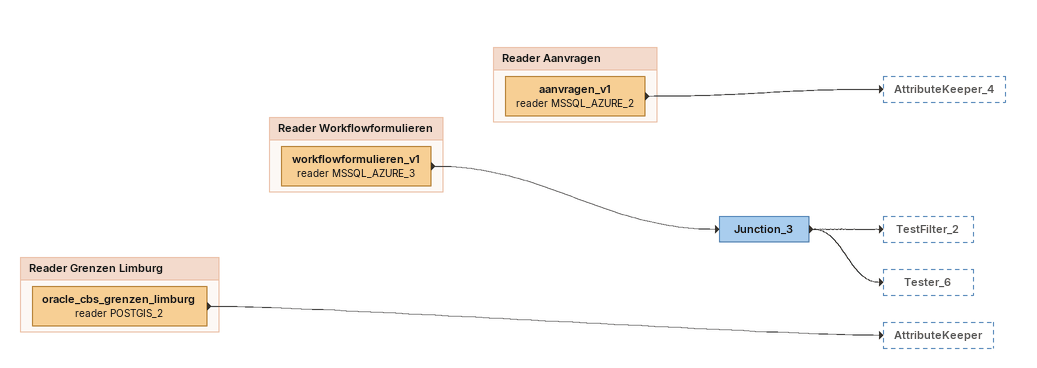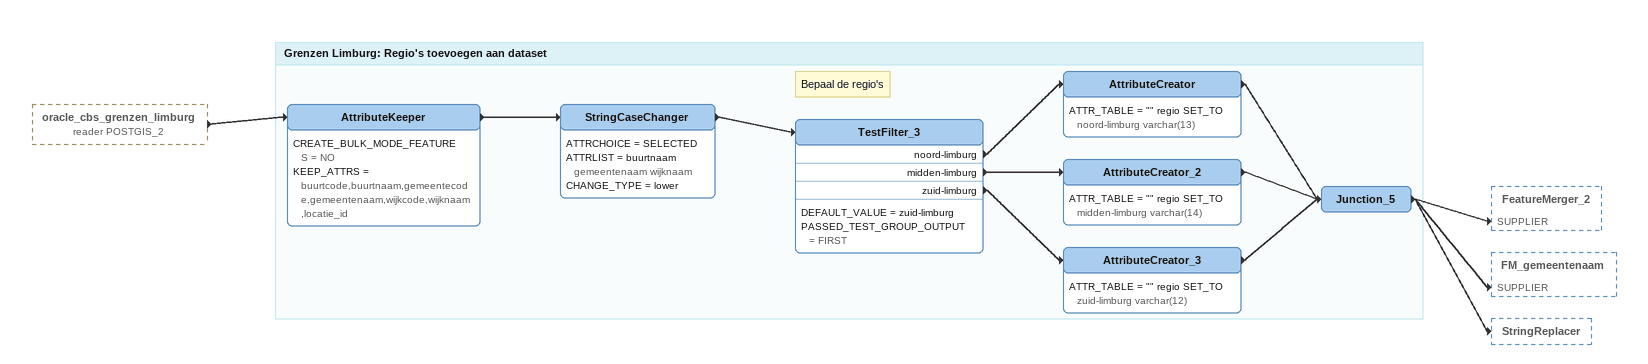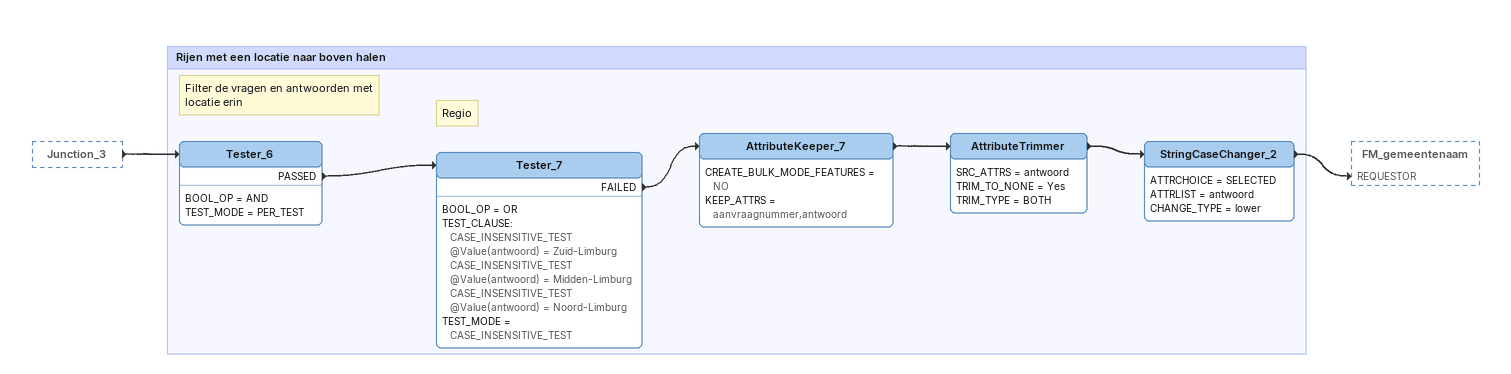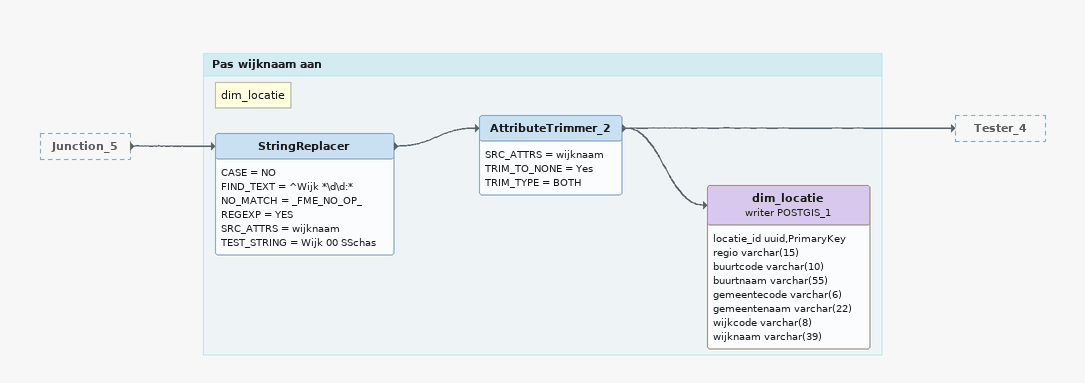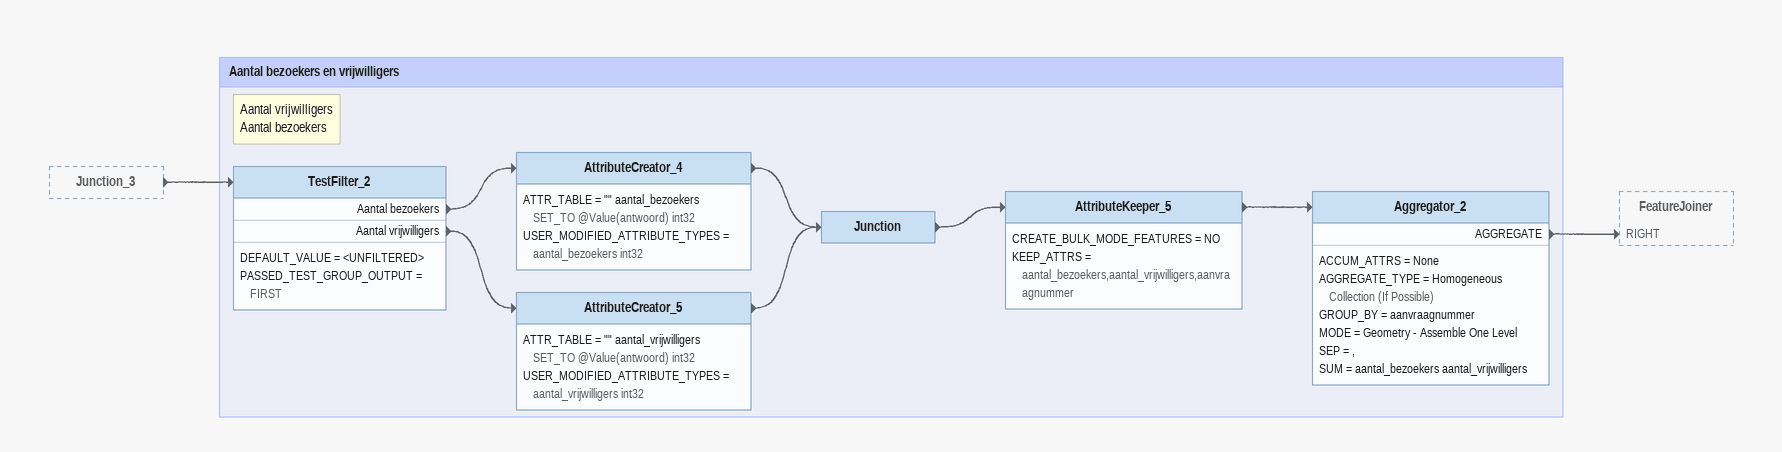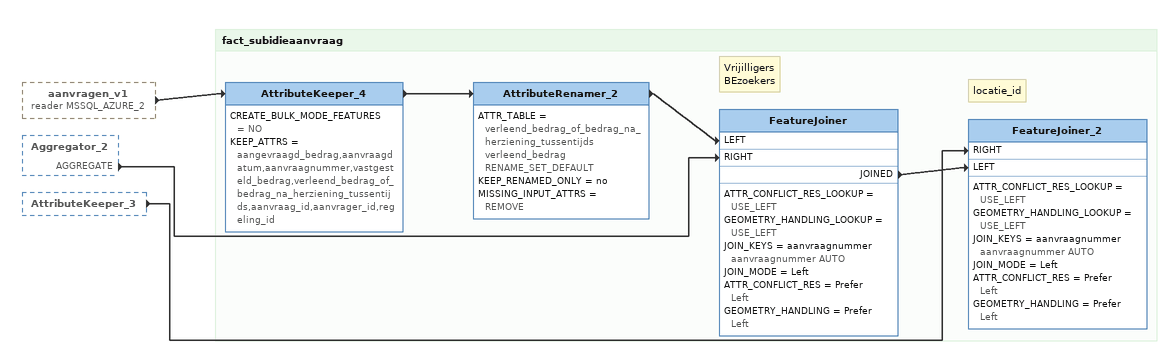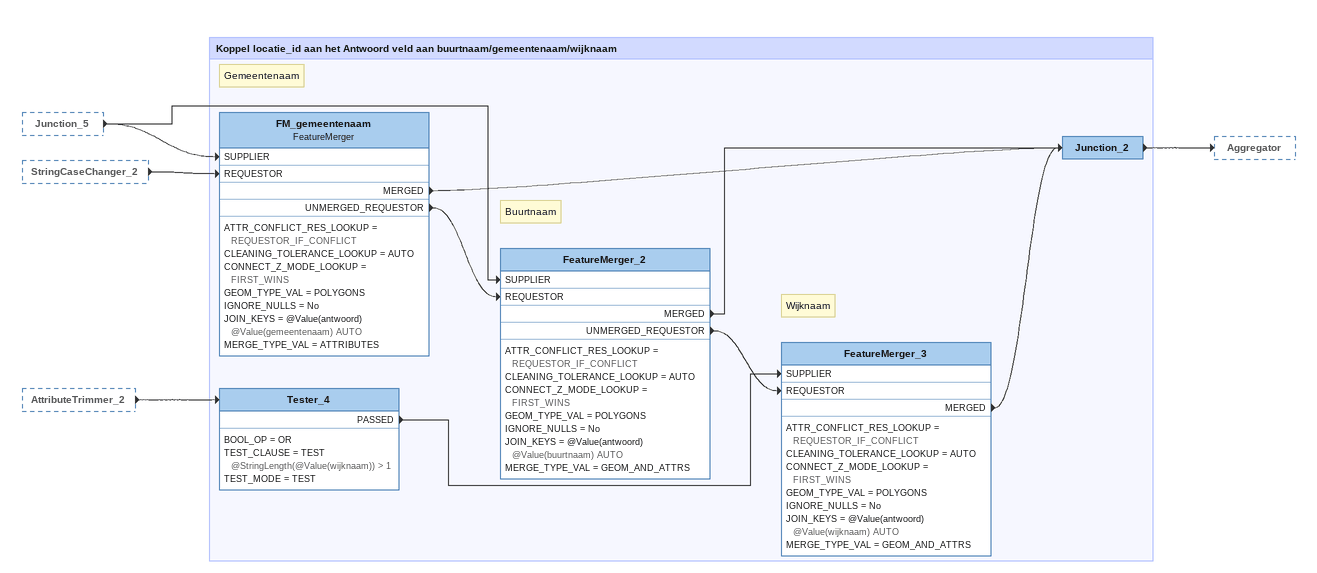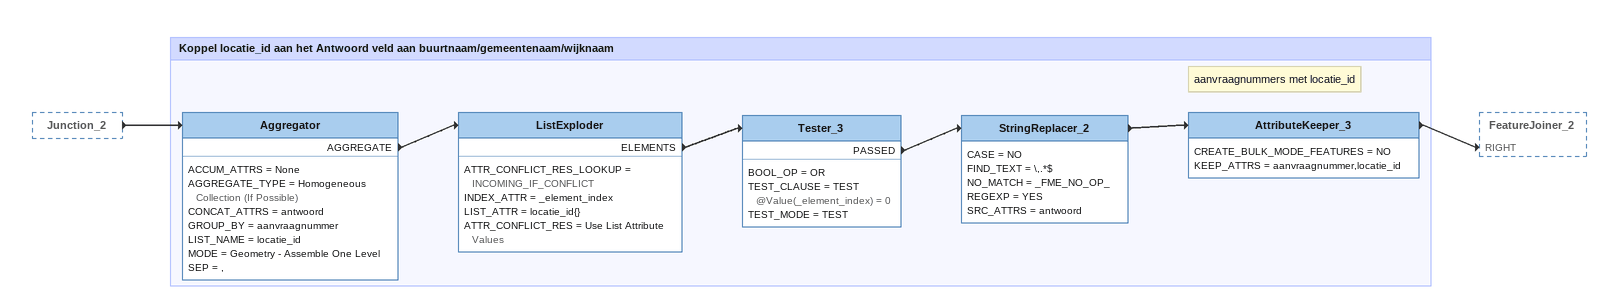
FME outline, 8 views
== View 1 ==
Junction_3
    -> TestFilter_2
    -> Tester_6

Bookmark: Reader Grenzen Limburg
oracle_cbs_grenzen_limburg (reader POSTGIS_2)
    -> AttributeKeeper

Bookmark: Reader Workflowformulieren
workflowformulieren_v1 (reader MSSQL_AZURE_3)
    -> Junction_3

Bookmark: Reader Aanvragen
aanvragen_v1 (reader MSSQL_AZURE_2)
    -> AttributeKeeper_4

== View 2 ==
oracle_cbs_grenzen_limburg (reader POSTGIS_2) [outside]
    -> AttributeKeeper

Bookmark: Grenzen Limburg: Regio's toevoegen aan dataset
AttributeKeeper
    CREATE_BULK_MODE_FEATURES = NO
    KEEP_ATTRS = buurtcode,buurtnaam,gemeentecode,gemeentenaam,wijkcode,wijknaam,locatie_id
    -> StringCaseChanger
StringCaseChanger
    ATTRCHOICE = SELECTED
    ATTRLIST = buurtnaam gemeentenaam wijknaam
    CHANGE_TYPE = lower
    -> TestFilter_3
Note: Bepaal de regio's
TestFilter_3
    DEFAULT_VALUE = zuid-limburg
    PASSED_TEST_GROUP_OUTPUT = FIRST
    noord-limburg -> AttributeCreator
    midden-limburg -> AttributeCreator_2
    zuid-limburg -> AttributeCreator_3
AttributeCreator
    ATTR_TABLE = "" regio SET_TO noord-limburg varchar(13)
    -> Junction_5
AttributeCreator_2
    ATTR_TABLE = "" regio SET_TO midden-limburg varchar(14)
    -> Junction_5
AttributeCreator_3
    ATTR_TABLE = "" regio SET_TO zuid-limburg varchar(12)
    -> Junction_5
Junction_5
    -> FeatureMerger_2 [SUPPLIER]
    -> FM_gemeentenaam [SUPPLIER]
    -> StringReplacer

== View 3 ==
Junction_3 [outside]
    -> Tester_6

Bookmark: Rijen met een locatie naar boven halen
Note: Filter de vragen en antwoorden met locatie erin
Tester_6
    BOOL_OP = AND
    TEST_MODE = PER_TEST
    PASSED -> Tester_7
Note: Regio
Tester_7
    BOOL_OP = OR
    TEST_CLAUSE:
      CASE_INSENSITIVE_TEST @Value(antwoord) = Zuid-Limburg
      CASE_INSENSITIVE_TEST @Value(antwoord) = Midden-Limburg
      CASE_INSENSITIVE_TEST @Value(antwoord) = Noord-Limburg
    TEST_MODE = CASE_INSENSITIVE_TEST
    FAILED -> AttributeKeeper_7
AttributeKeeper_7
    CREATE_BULK_MODE_FEATURES = NO
    KEEP_ATTRS = aanvraagnummer,antwoord
    -> AttributeTrimmer
AttributeTrimmer
    SRC_ATTRS = antwoord
    TRIM_TO_NONE = Yes
    TRIM_TYPE = BOTH
    -> StringCaseChanger_2
StringCaseChanger_2
    ATTRCHOICE = SELECTED
    ATTRLIST = antwoord
    CHANGE_TYPE = lower
    -> FM_gemeentenaam [REQUESTOR]

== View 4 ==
Junction_5 [outside]
    -> StringReplacer

Bookmark: Pas wijknaam aan
Note: dim_locatie
StringReplacer
    CASE = NO
    FIND_TEXT = ^Wijk *\d\d:*
    NO_MATCH = _FME_NO_OP_
    REGEXP = YES
    SRC_ATTRS = wijknaam
    TEST_STRING = Wijk 00 SSchas
    -> AttributeTrimmer_2
AttributeTrimmer_2
    SRC_ATTRS = wijknaam
    TRIM_TO_NONE = Yes
    TRIM_TYPE = BOTH
    -> Tester_4
    -> dim_locatie (writer POSTGIS_1)
dim_locatie (writer POSTGIS_1)
    attributes: locatie_id uuid,PrimaryKey, regio varchar(15), buurtcode varchar(10), buurtnaam varchar(55), gemeentecode varchar(6), gemeentenaam varchar(22), wijkcode varchar(8), wijknaam varchar(39)

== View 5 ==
Junction_3 [outside]
    -> TestFilter_2

Bookmark: Aantal bezoekers en vrijwilligers
Note: Aantal vrijwilligers / Aantal bezoekers
TestFilter_2
    DEFAULT_VALUE = <UNFILTERED>
    PASSED_TEST_GROUP_OUTPUT = FIRST
    Aantal bezoekers -> AttributeCreator_4
    Aantal vrijwilligers -> AttributeCreator_5
AttributeCreator_4
    ATTR_TABLE = "" aantal_bezoekers SET_TO @Value(antwoord) int32
    USER_MODIFIED_ATTRIBUTE_TYPES = aantal_bezoekers int32
    -> Junction
AttributeCreator_5
    ATTR_TABLE = "" aantal_vrijwilligers SET_TO @Value(antwoord) int32
    USER_MODIFIED_ATTRIBUTE_TYPES = aantal_vrijwilligers int32
    -> Junction
Junction
    -> AttributeKeeper_5
AttributeKeeper_5
    CREATE_BULK_MODE_FEATURES = NO
    KEEP_ATTRS = aantal_bezoekers,aantal_vrijwilligers,aanvraagnummer
    -> Aggregator_2
Aggregator_2
    ACCUM_ATTRS = None
    AGGREGATE_TYPE = Homogeneous Collection (If Possible)
    GROUP_BY = aanvraagnummer
    MODE = Geometry - Assemble One Level
    SEP = ,
    SUM = aantal_bezoekers aantal_vrijwilligers
    AGGREGATE -> FeatureJoiner [RIGHT]

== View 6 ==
aanvragen_v1 (reader MSSQL_AZURE_2) [outside]
    -> AttributeKeeper_4
Aggregator_2 [outside]
    AGGREGATE -> FeatureJoiner [RIGHT]
AttributeKeeper_3 [outside]
    -> FeatureJoiner_2 [RIGHT]

Bookmark: fact_subidieaanvraag
AttributeKeeper_4
    CREATE_BULK_MODE_FEATURES = NO
    KEEP_ATTRS = aangevraagd_bedrag,aanvraagdatum,aanvraagnummer,vastgesteld_bedrag,verleend_bedrag_of_bedrag_na_herziening_tussentijds,aanvraag_id,aanvrager_id,regeling_id
    -> AttributeRenamer_2
AttributeRenamer_2
    ATTR_TABLE = verleend_bedrag_of_bedrag_na_herziening_tussentijds verleend_bedrag RENAME_SET_DEFAULT
    KEEP_RENAMED_ONLY = no
    MISSING_INPUT_ATTRS = REMOVE
    -> FeatureJoiner [LEFT]
Note: Vrijilligers / BEzoekers
FeatureJoiner
    ATTR_CONFLICT_RES_LOOKUP = USE_LEFT
    GEOMETRY_HANDLING_LOOKUP = USE_LEFT
    JOIN_KEYS = aanvraagnummer aanvraagnummer AUTO
    JOIN_MODE = Left
    ATTR_CONFLICT_RES = Prefer Left
    GEOMETRY_HANDLING = Prefer Left
    JOINED -> FeatureJoiner_2 [LEFT]
Note: locatie_id
FeatureJoiner_2
    ATTR_CONFLICT_RES_LOOKUP = USE_LEFT
    GEOMETRY_HANDLING_LOOKUP = USE_LEFT
    JOIN_KEYS = aanvraagnummer aanvraagnummer AUTO
    JOIN_MODE = Left
    ATTR_CONFLICT_RES = Prefer Left
    GEOMETRY_HANDLING = Prefer Left

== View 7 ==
Junction_5 [outside]
    -> FeatureMerger_2 [SUPPLIER]
    -> FM_gemeentenaam [SUPPLIER]
StringCaseChanger_2 [outside]
    -> FM_gemeentenaam [REQUESTOR]
AttributeTrimmer_2 [outside]
    -> Tester_4

Bookmark: Koppel locatie_id aan het Antwoord veld aan buurtnaam/gemeentenaam/wijknaam
Tester_4
    BOOL_OP = OR
    TEST_CLAUSE = TEST @StringLength(@Value(wijknaam)) > 1
    TEST_MODE = TEST
    PASSED -> FeatureMerger_3 [SUPPLIER]
Note: Gemeentenaam
FM_gemeentenaam: FeatureMerger
    ATTR_CONFLICT_RES_LOOKUP = REQUESTOR_IF_CONFLICT
    CLEANING_TOLERANCE_LOOKUP = AUTO
    CONNECT_Z_MODE_LOOKUP = FIRST_WINS
    GEOM_TYPE_VAL = POLYGONS
    IGNORE_NULLS = No
    JOIN_KEYS = @Value(antwoord) @Value(gemeentenaam) AUTO
    MERGE_TYPE_VAL = ATTRIBUTES
    MERGED -> Junction_2
    UNMERGED_REQUESTOR -> FeatureMerger_2 [REQUESTOR]
Note: Buurtnaam
FeatureMerger_2
    ATTR_CONFLICT_RES_LOOKUP = REQUESTOR_IF_CONFLICT
    CLEANING_TOLERANCE_LOOKUP = AUTO
    CONNECT_Z_MODE_LOOKUP = FIRST_WINS
    GEOM_TYPE_VAL = POLYGONS
    IGNORE_NULLS = No
    JOIN_KEYS = @Value(antwoord) @Value(buurtnaam) AUTO
    MERGE_TYPE_VAL = GEOM_AND_ATTRS
    MERGED -> Junction_2
    UNMERGED_REQUESTOR -> FeatureMerger_3 [REQUESTOR]
Note: Wijknaam
FeatureMerger_3
    ATTR_CONFLICT_RES_LOOKUP = REQUESTOR_IF_CONFLICT
    CLEANING_TOLERANCE_LOOKUP = AUTO
    CONNECT_Z_MODE_LOOKUP = FIRST_WINS
    GEOM_TYPE_VAL = POLYGONS
    IGNORE_NULLS = No
    JOIN_KEYS = @Value(antwoord) @Value(wijknaam) AUTO
    MERGE_TYPE_VAL = GEOM_AND_ATTRS
    MERGED -> Junction_2
Junction_2
    -> Aggregator

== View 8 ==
Junction_2 [outside]
    -> Aggregator

Bookmark: Koppel locatie_id aan het Antwoord veld aan buurtnaam/gemeentenaam/wijknaam
Aggregator
    ACCUM_ATTRS = None
    AGGREGATE_TYPE = Homogeneous Collection (If Possible)
    CONCAT_ATTRS = antwoord
    GROUP_BY = aanvraagnummer
    LIST_NAME = locatie_id
    MODE = Geometry - Assemble One Level
    SEP = ,
    AGGREGATE -> ListExploder
ListExploder
    ATTR_CONFLICT_RES_LOOKUP = INCOMING_IF_CONFLICT
    INDEX_ATTR = _element_index
    LIST_ATTR = locatie_id{}
    ATTR_CONFLICT_RES = Use List Attribute Values
    ELEMENTS -> Tester_3
Tester_3
    BOOL_OP = OR
    TEST_CLAUSE = TEST @Value(_element_index) = 0
    TEST_MODE = TEST
    PASSED -> StringReplacer_2
StringReplacer_2
    CASE = NO
    FIND_TEXT = \,.*$
    NO_MATCH = _FME_NO_OP_
    REGEXP = YES
    SRC_ATTRS = antwoord
    -> AttributeKeeper_3
Note: aanvraagnummers met locatie_id
AttributeKeeper_3
    CREATE_BULK_MODE_FEATURES = NO
    KEEP_ATTRS = aanvraagnummer,locatie_id
    -> FeatureJoiner_2 [RIGHT]
